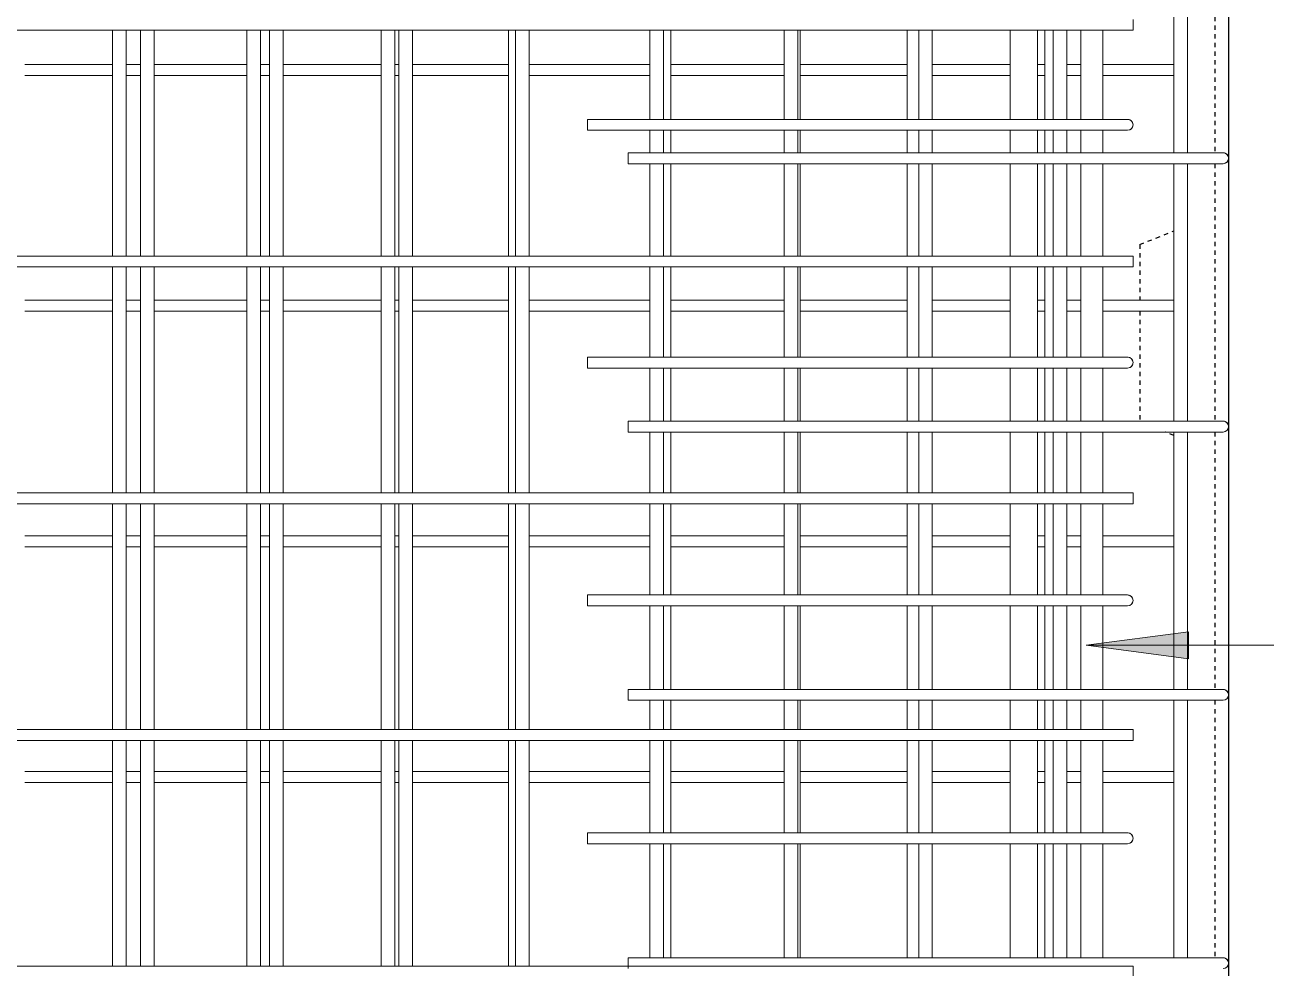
# Model space of a CAD drawing. Header units: millimetres. Extents: x -7118 to 5307, y -2677 to 10400.
# Drawn here: x -3404 to -2494, y 5412 to 6104 of the extents above; entities that cross this region are included whole.
import ezdxf

# ---------------------------------------------------------------- set-up
doc = ezdxf.new("R2010")
doc.units = ezdxf.units.MM
doc.linetypes.add('Dash', pattern=[6.36, 3.18, -3.18])
for name, color, linetype, lineweight in [('A-WALL', 113, 'Continuous', 25), ('A-WALL-HDLN', 110, 'Dash', 25), ('S-RBAR', 171, 'Continuous', 18), ('S-RBAR-IDEN', 171, 'Continuous', 9)]:
    doc.layers.add(name, color=color, linetype=linetype, lineweight=lineweight)

msp = doc.modelspace()

# ---------------------------------------------------------------- hatches: boundary and pattern name
at = {"layer": 'S-RBAR-IDEN'}
msp.add_hatch(color=256, dxfattribs=at).paths.add_polyline_path([(-2625.4559, 5648.64234), (-2550.4559, 5638.7684), (-2550.4559, 5658.51628)])

# ---------------------------------------------------------------- linework, layer by layer
at = {"layer": 'A-WALL'}
msp.add_line((-2521.19617, 6744), (-2521.19617, 4106), dxfattribs=at)
at = {"layer": 'A-WALL-HDLN'}
for p, q in [((-2531.19875, 6198.55556), (-2531.19875, 6009.77778)), ((-2531.19875, 6001.77778), (-2531.19875, 5813)), ((-2586.19617, 5942.5), (-2561.19617, 5952.5)), ((-2586.19617, 5942.5), (-2586.19617, 5901.73077)), ((-2586.19617, 5893.73077), (-2586.19617, 5813)), ((-2561.19617, 5802.5), (-2567.44617, 5805)), ((-2531.19875, 5805), (-2531.19875, 5616.22222)), ((-2531.19875, 5608.22222), (-2531.19875, 5419.44444))]:
    msp.add_line(p, q, dxfattribs=at)
at = {"layer": 'S-RBAR'}
for p, q in [((-2561.19617, 6009.77778), (-2561.19617, 6198.55556)), ((-2551.19617, 6009.77778), (-2551.19617, 6198.55556)), ((-2591.19617, 6099.63462), (-2591.19617, 6107.63462)), ((-4226.19617, 6099.63462), (-2591.19617, 6099.63462)), ((-3339.3557, 5934.03846), (-3339.3557, 6099.63462)), ((-3329.3557, 5934.03846), (-3329.3557, 6099.63462)), ((-3318.81779, 5934.03846), (-3318.81779, 6099.63462)), ((-3308.81779, 5934.03846), (-3308.81779, 6099.63462)), ((-3240.85084, 5934.03846), (-3240.85084, 6099.63462)), ((-3230.85084, 5934.03846), (-3230.85084, 6099.63462)), ((-3224.11509, 5934.03846), (-3224.11509, 6099.63462)), ((-3214.11509, 5934.03846), (-3214.11509, 6099.63462)), ((-3142.34599, 5934.03846), (-3142.34599, 6099.63462)), ((-3132.34599, 5934.03846), (-3132.34599, 6099.63462)), ((-3129.41239, 5934.03846), (-3129.41239, 6099.63462)), ((-3119.41239, 5934.03846), (-3119.41239, 6099.63462)), ((-3049.08468, 5934.03846), (-3049.08468, 6099.63462)), ((-3043.84113, 5934.03846), (-3043.84113, 6099.63462)), ((-3033.84113, 5934.03846), (-3033.84113, 6099.63462)), ((-2945.33627, 6034.29412), (-2945.33627, 6099.63462)), ((-2935.33627, 6034.29412), (-2935.33627, 6099.63462)), ((-2930.00698, 6034.29412), (-2930.00698, 6099.63462)), ((-2846.83141, 6034.29412), (-2846.83141, 6099.63462)), ((-2836.83141, 6034.29412), (-2836.83141, 6099.63462)), ((-2835.30428, 6034.29412), (-2835.30428, 6099.63462)), ((-2756.85157, 6034.29412), (-2756.85157, 6099.63462)), ((-2748.32656, 6034.29412), (-2748.32656, 6099.63462)), ((-2738.32656, 6034.29412), (-2738.32656, 6099.63462)), ((-2681.19617, 6034.29412), (-2681.19617, 6099.63462)), ((-2661.19617, 6034.29412), (-2661.19617, 6099.63462)), ((-2655.89887, 6034.29412), (-2655.89887, 6099.63462)), ((-2649.8217, 6034.29412), (-2649.8217, 6099.63462)), ((-2639.8217, 6034.29412), (-2639.8217, 6099.63462)), ((-2629.45036, 6034.29412), (-2629.45036, 6099.63462)), ((-2613.45036, 6034.29412), (-2613.45036, 6099.63462)), ((-3403.52049, 6074.55769), (-3339.3557, 6074.55769)), ((-3329.3557, 6074.55769), (-3318.81779, 6074.55769)), ((-3308.81779, 6074.55769), (-3240.85084, 6074.55769)), ((-3230.85084, 6074.55769), (-3224.11509, 6074.55769)), ((-3214.11509, 6074.55769), (-3142.34599, 6074.55769)), ((-3132.34599, 6074.55769), (-3129.41239, 6074.55769)), ((-3119.41239, 6074.55769), (-3049.08468, 6074.55769)), ((-3033.84113, 6074.55769), (-2945.33627, 6074.55769)), ((-2930.00698, 6074.55769), (-2846.83141, 6074.55769)), ((-2835.30428, 6074.55769), (-2756.85157, 6074.55769)), ((-2738.32656, 6074.55769), (-2681.19617, 6074.55769)), ((-2661.19617, 6074.55769), (-2655.89887, 6074.55769)), ((-2639.8217, 6074.55769), (-2629.45036, 6074.55769)), ((-2613.45036, 6074.55769), (-2561.19617, 6074.55769)), ((-3403.52049, 6066.55769), (-3339.3557, 6066.55769)), ((-3329.3557, 6066.55769), (-3318.81779, 6066.55769)), ((-3308.81779, 6066.55769), (-3240.85084, 6066.55769)), ((-3230.85084, 6066.55769), (-3224.11509, 6066.55769)), ((-3214.11509, 6066.55769), (-3142.34599, 6066.55769)), ((-3132.34599, 6066.55769), (-3129.41239, 6066.55769)), ((-3119.41239, 6066.55769), (-3049.08468, 6066.55769)), ((-3033.84113, 6066.55769), (-2945.33627, 6066.55769)), ((-2930.00698, 6066.55769), (-2846.83141, 6066.55769)), ((-2835.30428, 6066.55769), (-2756.85157, 6066.55769)), ((-2738.32656, 6066.55769), (-2681.19617, 6066.55769)), ((-2661.19617, 6066.55769), (-2655.89887, 6066.55769)), ((-2639.8217, 6066.55769), (-2629.45036, 6066.55769)), ((-2613.45036, 6066.55769), (-2561.19617, 6066.55769)), ((-2631.19617, 6034.29412), (-2991.19617, 6034.29412)), ((-2991.19617, 6034.29412), (-2991.19617, 6026.29412)), ((-2631.19617, 6034.29412), (-2595.19617, 6034.29412)), ((-2631.19617, 6026.29412), (-2991.19617, 6026.29412)), ((-2945.33627, 6009.77778), (-2945.33627, 6026.29412)), ((-2935.33627, 6009.77778), (-2935.33627, 6026.29412)), ((-2930.00698, 6009.77778), (-2930.00698, 6026.29412)), ((-2846.83141, 6009.77778), (-2846.83141, 6026.29412)), ((-2836.83141, 6009.77778), (-2836.83141, 6026.29412)), ((-2835.30428, 6009.77778), (-2835.30428, 6026.29412)), ((-2756.85157, 6009.77778), (-2756.85157, 6026.29412)), ((-2748.32656, 6009.77778), (-2748.32656, 6026.29412)), ((-2738.32656, 6009.77778), (-2738.32656, 6026.29412)), ((-2681.19617, 6009.77778), (-2681.19617, 6026.29412)), ((-2661.19617, 6009.77778), (-2661.19617, 6026.29412)), ((-2655.89887, 6009.77778), (-2655.89887, 6026.29412)), ((-2649.8217, 6009.77778), (-2649.8217, 6026.29412)), ((-2639.8217, 6009.77778), (-2639.8217, 6026.29412)), ((-2631.19617, 6026.29412), (-2595.19617, 6026.29412)), ((-2629.45036, 6009.77778), (-2629.45036, 6026.29412)), ((-2613.45036, 6009.77778), (-2613.45036, 6026.29412)), ((-2545.19617, 6009.77778), (-2961.19617, 6009.77778)), ((-2961.19617, 6009.77778), (-2961.19617, 6001.77778)), ((-2545.19617, 6009.77778), (-2525.19617, 6009.77778)), ((-2545.19617, 6001.77778), (-2961.19617, 6001.77778)), ((-2945.33627, 5934.03846), (-2945.33627, 6001.77778)), ((-2935.33627, 5934.03846), (-2935.33627, 6001.77778)), ((-2930.00698, 5934.03846), (-2930.00698, 6001.77778)), ((-2846.83141, 5934.03846), (-2846.83141, 6001.77778)), ((-2836.83141, 5934.03846), (-2836.83141, 6001.77778)), ((-2835.30428, 5934.03846), (-2835.30428, 6001.77778)), ((-2756.85157, 5934.03846), (-2756.85157, 6001.77778)), ((-2748.32656, 5934.03846), (-2748.32656, 6001.77778)), ((-2738.32656, 5934.03846), (-2738.32656, 6001.77778)), ((-2681.19617, 5934.03846), (-2681.19617, 6001.77778)), ((-2661.19617, 5934.03846), (-2661.19617, 6001.77778)), ((-2655.89887, 5934.03846), (-2655.89887, 6001.77778)), ((-2649.8217, 5934.03846), (-2649.8217, 6001.77778)), ((-2639.8217, 5934.03846), (-2639.8217, 6001.77778)), ((-2629.45036, 5934.03846), (-2629.45036, 6001.77778)), ((-2613.45036, 5934.03846), (-2613.45036, 6001.77778)), ((-2561.19617, 5813), (-2561.19617, 6001.77778)), ((-2551.19617, 5813), (-2551.19617, 6001.77778)), ((-2545.19617, 6001.77778), (-2525.19617, 6001.77778)), ((-4226.19617, 5934.03846), (-2591.19617, 5934.03846)), ((-2591.19617, 5926.03846), (-2591.19617, 5934.03846)), ((-4226.19617, 5926.03846), (-2591.19617, 5926.03846)), ((-3339.3557, 5760.44231), (-3339.3557, 5926.03846)), ((-3329.3557, 5760.44231), (-3329.3557, 5926.03846)), ((-3318.81779, 5760.44231), (-3318.81779, 5926.03846)), ((-3308.81779, 5760.44231), (-3308.81779, 5926.03846)), ((-3240.85084, 5760.44231), (-3240.85084, 5926.03846)), ((-3230.85084, 5760.44231), (-3230.85084, 5926.03846)), ((-3224.11509, 5760.44231), (-3224.11509, 5926.03846)), ((-3214.11509, 5760.44231), (-3214.11509, 5926.03846)), ((-3142.34599, 5760.44231), (-3142.34599, 5926.03846)), ((-3132.34599, 5760.44231), (-3132.34599, 5926.03846)), ((-3129.41239, 5760.44231), (-3129.41239, 5926.03846)), ((-3119.41239, 5760.44231), (-3119.41239, 5926.03846)), ((-3049.08468, 5760.44231), (-3049.08468, 5926.03846)), ((-3043.84113, 5760.44231), (-3043.84113, 5926.03846)), ((-3033.84113, 5760.44231), (-3033.84113, 5926.03846)), ((-2945.33627, 5859.88235), (-2945.33627, 5926.03846)), ((-2935.33627, 5859.88235), (-2935.33627, 5926.03846)), ((-2930.00698, 5859.88235), (-2930.00698, 5926.03846)), ((-2846.83141, 5859.88235), (-2846.83141, 5926.03846)), ((-2836.83141, 5859.88235), (-2836.83141, 5926.03846)), ((-2835.30428, 5859.88235), (-2835.30428, 5926.03846)), ((-2756.85157, 5859.88235), (-2756.85157, 5926.03846)), ((-2748.32656, 5859.88235), (-2748.32656, 5926.03846)), ((-2738.32656, 5859.88235), (-2738.32656, 5926.03846)), ((-2681.19617, 5859.88235), (-2681.19617, 5926.03846)), ((-2661.19617, 5859.88235), (-2661.19617, 5926.03846)), ((-2655.89887, 5859.88235), (-2655.89887, 5926.03846)), ((-2649.8217, 5859.88235), (-2649.8217, 5926.03846)), ((-2639.8217, 5859.88235), (-2639.8217, 5926.03846)), ((-2629.45036, 5859.88235), (-2629.45036, 5926.03846)), ((-2613.45036, 5859.88235), (-2613.45036, 5926.03846)), ((-3403.52049, 5901.73077), (-3339.3557, 5901.73077)), ((-3329.3557, 5901.73077), (-3318.81779, 5901.73077)), ((-3308.81779, 5901.73077), (-3240.85084, 5901.73077)), ((-3230.85084, 5901.73077), (-3224.11509, 5901.73077)), ((-3214.11509, 5901.73077), (-3142.34599, 5901.73077)), ((-3132.34599, 5901.73077), (-3129.41239, 5901.73077)), ((-3119.41239, 5901.73077), (-3049.08468, 5901.73077)), ((-3033.84113, 5901.73077), (-2945.33627, 5901.73077)), ((-2930.00698, 5901.73077), (-2846.83141, 5901.73077)), ((-2835.30428, 5901.73077), (-2756.85157, 5901.73077)), ((-2738.32656, 5901.73077), (-2681.19617, 5901.73077)), ((-2661.19617, 5901.73077), (-2655.89887, 5901.73077)), ((-2639.8217, 5901.73077), (-2629.45036, 5901.73077)), ((-2613.45036, 5901.73077), (-2561.19617, 5901.73077)), ((-3403.52049, 5893.73077), (-3339.3557, 5893.73077)), ((-3329.3557, 5893.73077), (-3318.81779, 5893.73077)), ((-3308.81779, 5893.73077), (-3240.85084, 5893.73077)), ((-3230.85084, 5893.73077), (-3224.11509, 5893.73077)), ((-3214.11509, 5893.73077), (-3142.34599, 5893.73077)), ((-3132.34599, 5893.73077), (-3129.41239, 5893.73077)), ((-3119.41239, 5893.73077), (-3049.08468, 5893.73077)), ((-3033.84113, 5893.73077), (-2945.33627, 5893.73077)), ((-2930.00698, 5893.73077), (-2846.83141, 5893.73077)), ((-2835.30428, 5893.73077), (-2756.85157, 5893.73077)), ((-2738.32656, 5893.73077), (-2681.19617, 5893.73077)), ((-2661.19617, 5893.73077), (-2655.89887, 5893.73077)), ((-2639.8217, 5893.73077), (-2629.45036, 5893.73077)), ((-2613.45036, 5893.73077), (-2561.19617, 5893.73077)), ((-2631.19617, 5859.88235), (-2991.19617, 5859.88235)), ((-2991.19617, 5859.88235), (-2991.19617, 5851.88235)), ((-2631.19617, 5859.88235), (-2595.19617, 5859.88235)), ((-2631.19617, 5851.88235), (-2991.19617, 5851.88235)), ((-2945.33627, 5813), (-2945.33627, 5851.88235)), ((-2935.33627, 5813), (-2935.33627, 5851.88235)), ((-2930.00698, 5813), (-2930.00698, 5851.88235)), ((-2846.83141, 5813), (-2846.83141, 5851.88235)), ((-2836.83141, 5813), (-2836.83141, 5851.88235)), ((-2835.30428, 5813), (-2835.30428, 5851.88235)), ((-2756.85157, 5813), (-2756.85157, 5851.88235)), ((-2748.32656, 5813), (-2748.32656, 5851.88235)), ((-2738.32656, 5813), (-2738.32656, 5851.88235)), ((-2681.19617, 5813), (-2681.19617, 5851.88235)), ((-2661.19617, 5813), (-2661.19617, 5851.88235)), ((-2655.89887, 5813), (-2655.89887, 5851.88235)), ((-2649.8217, 5813), (-2649.8217, 5851.88235)), ((-2639.8217, 5813), (-2639.8217, 5851.88235)), ((-2631.19617, 5851.88235), (-2595.19617, 5851.88235)), ((-2629.45036, 5813), (-2629.45036, 5851.88235)), ((-2613.45036, 5813), (-2613.45036, 5851.88235)), ((-2545.19617, 5813), (-2961.19617, 5813)), ((-2961.19617, 5813), (-2961.19617, 5805)), ((-2545.19617, 5813), (-2525.19617, 5813)), ((-2545.19617, 5805), (-2961.19617, 5805)), ((-2945.33627, 5760.44231), (-2945.33627, 5805)), ((-2935.33627, 5760.44231), (-2935.33627, 5805)), ((-2930.00698, 5760.44231), (-2930.00698, 5805)), ((-2846.83141, 5760.44231), (-2846.83141, 5805)), ((-2836.83141, 5760.44231), (-2836.83141, 5805)), ((-2835.30428, 5760.44231), (-2835.30428, 5805)), ((-2756.85157, 5760.44231), (-2756.85157, 5805)), ((-2748.32656, 5760.44231), (-2748.32656, 5805)), ((-2738.32656, 5760.44231), (-2738.32656, 5805)), ((-2681.19617, 5760.44231), (-2681.19617, 5805)), ((-2661.19617, 5760.44231), (-2661.19617, 5805)), ((-2655.89887, 5760.44231), (-2655.89887, 5805)), ((-2649.8217, 5760.44231), (-2649.8217, 5805)), ((-2639.8217, 5760.44231), (-2639.8217, 5805)), ((-2629.45036, 5760.44231), (-2629.45036, 5805)), ((-2613.45036, 5760.44231), (-2613.45036, 5805)), ((-2561.19617, 5616.22222), (-2561.19617, 5805)), ((-2551.19617, 5616.22222), (-2551.19617, 5805)), ((-2545.19617, 5805), (-2525.19617, 5805)), ((-4226.19617, 5760.44231), (-2591.19617, 5760.44231)), ((-2591.19617, 5752.44231), (-2591.19617, 5760.44231)), ((-4226.19617, 5752.44231), (-2591.19617, 5752.44231)), ((-3339.3557, 5586.84615), (-3339.3557, 5752.44231)), ((-3329.3557, 5586.84615), (-3329.3557, 5752.44231)), ((-3318.81779, 5586.84615), (-3318.81779, 5752.44231)), ((-3308.81779, 5586.84615), (-3308.81779, 5752.44231)), ((-3240.85084, 5586.84615), (-3240.85084, 5752.44231)), ((-3230.85084, 5586.84615), (-3230.85084, 5752.44231)), ((-3224.11509, 5586.84615), (-3224.11509, 5752.44231)), ((-3214.11509, 5586.84615), (-3214.11509, 5752.44231)), ((-3142.34599, 5586.84615), (-3142.34599, 5752.44231)), ((-3132.34599, 5586.84615), (-3132.34599, 5752.44231)), ((-3129.41239, 5586.84615), (-3129.41239, 5752.44231)), ((-3119.41239, 5586.84615), (-3119.41239, 5752.44231)), ((-3049.08468, 5586.84615), (-3049.08468, 5752.44231)), ((-3043.84113, 5586.84615), (-3043.84113, 5752.44231)), ((-3033.84113, 5586.84615), (-3033.84113, 5752.44231)), ((-2945.33627, 5685.47059), (-2945.33627, 5752.44231)), ((-2935.33627, 5685.47059), (-2935.33627, 5752.44231)), ((-2930.00698, 5685.47059), (-2930.00698, 5752.44231)), ((-2846.83141, 5685.47059), (-2846.83141, 5752.44231)), ((-2836.83141, 5685.47059), (-2836.83141, 5752.44231)), ((-2835.30428, 5685.47059), (-2835.30428, 5752.44231)), ((-2756.85157, 5685.47059), (-2756.85157, 5752.44231)), ((-2748.32656, 5685.47059), (-2748.32656, 5752.44231)), ((-2738.32656, 5685.47059), (-2738.32656, 5752.44231)), ((-2681.19617, 5685.47059), (-2681.19617, 5752.44231)), ((-2661.19617, 5685.47059), (-2661.19617, 5752.44231)), ((-2655.89887, 5685.47059), (-2655.89887, 5752.44231)), ((-2649.8217, 5685.47059), (-2649.8217, 5752.44231)), ((-2639.8217, 5685.47059), (-2639.8217, 5752.44231)), ((-2629.45036, 5685.47059), (-2629.45036, 5752.44231)), ((-2613.45036, 5685.47059), (-2613.45036, 5752.44231)), ((-3403.52049, 5728.90385), (-3339.3557, 5728.90385)), ((-3329.3557, 5728.90385), (-3318.81779, 5728.90385)), ((-3308.81779, 5728.90385), (-3240.85084, 5728.90385)), ((-3230.85084, 5728.90385), (-3224.11509, 5728.90385)), ((-3214.11509, 5728.90385), (-3142.34599, 5728.90385)), ((-3132.34599, 5728.90385), (-3129.41239, 5728.90385)), ((-3119.41239, 5728.90385), (-3049.08468, 5728.90385)), ((-3033.84113, 5728.90385), (-2945.33627, 5728.90385)), ((-2930.00698, 5728.90385), (-2846.83141, 5728.90385)), ((-2835.30428, 5728.90385), (-2756.85157, 5728.90385)), ((-2738.32656, 5728.90385), (-2681.19617, 5728.90385)), ((-2661.19617, 5728.90385), (-2655.89887, 5728.90385)), ((-2639.8217, 5728.90385), (-2629.45036, 5728.90385)), ((-2613.45036, 5728.90385), (-2561.19617, 5728.90385)), ((-3403.52049, 5720.90385), (-3339.3557, 5720.90385)), ((-3329.3557, 5720.90385), (-3318.81779, 5720.90385)), ((-3308.81779, 5720.90385), (-3240.85084, 5720.90385)), ((-3230.85084, 5720.90385), (-3224.11509, 5720.90385)), ((-3214.11509, 5720.90385), (-3142.34599, 5720.90385)), ((-3132.34599, 5720.90385), (-3129.41239, 5720.90385)), ((-3119.41239, 5720.90385), (-3049.08468, 5720.90385)), ((-3033.84113, 5720.90385), (-2945.33627, 5720.90385)), ((-2930.00698, 5720.90385), (-2846.83141, 5720.90385)), ((-2835.30428, 5720.90385), (-2756.85157, 5720.90385)), ((-2738.32656, 5720.90385), (-2681.19617, 5720.90385)), ((-2661.19617, 5720.90385), (-2655.89887, 5720.90385)), ((-2639.8217, 5720.90385), (-2629.45036, 5720.90385)), ((-2613.45036, 5720.90385), (-2561.19617, 5720.90385)), ((-2631.19617, 5685.47059), (-2991.19617, 5685.47059)), ((-2991.19617, 5685.47059), (-2991.19617, 5677.47059)), ((-2631.19617, 5685.47059), (-2595.19617, 5685.47059)), ((-2631.19617, 5677.47059), (-2991.19617, 5677.47059)), ((-2945.33627, 5616.22222), (-2945.33627, 5677.47059)), ((-2935.33627, 5616.22222), (-2935.33627, 5677.47059)), ((-2930.00698, 5616.22222), (-2930.00698, 5677.47059)), ((-2846.83141, 5616.22222), (-2846.83141, 5677.47059)), ((-2836.83141, 5616.22222), (-2836.83141, 5677.47059)), ((-2835.30428, 5616.22222), (-2835.30428, 5677.47059)), ((-2756.85157, 5616.22222), (-2756.85157, 5677.47059)), ((-2748.32656, 5616.22222), (-2748.32656, 5677.47059)), ((-2738.32656, 5616.22222), (-2738.32656, 5677.47059)), ((-2681.19617, 5616.22222), (-2681.19617, 5677.47059)), ((-2661.19617, 5616.22222), (-2661.19617, 5677.47059)), ((-2655.89887, 5616.22222), (-2655.89887, 5677.47059)), ((-2649.8217, 5616.22222), (-2649.8217, 5677.47059)), ((-2639.8217, 5616.22222), (-2639.8217, 5677.47059)), ((-2631.19617, 5677.47059), (-2595.19617, 5677.47059)), ((-2629.45036, 5616.22222), (-2629.45036, 5677.47059)), ((-2613.45036, 5616.22222), (-2613.45036, 5677.47059)), ((-2545.19617, 5616.22222), (-2961.19617, 5616.22222)), ((-2961.19617, 5616.22222), (-2961.19617, 5608.22222)), ((-2545.19617, 5616.22222), (-2525.19617, 5616.22222)), ((-2545.19617, 5608.22222), (-2961.19617, 5608.22222)), ((-2945.33627, 5586.84615), (-2945.33627, 5608.22222)), ((-2935.33627, 5586.84615), (-2935.33627, 5608.22222)), ((-2930.00698, 5586.84615), (-2930.00698, 5608.22222)), ((-2846.83141, 5586.84615), (-2846.83141, 5608.22222)), ((-2836.83141, 5586.84615), (-2836.83141, 5608.22222)), ((-2835.30428, 5586.84615), (-2835.30428, 5608.22222)), ((-2756.85157, 5586.84615), (-2756.85157, 5608.22222)), ((-2748.32656, 5586.84615), (-2748.32656, 5608.22222)), ((-2738.32656, 5586.84615), (-2738.32656, 5608.22222)), ((-2681.19617, 5586.84615), (-2681.19617, 5608.22222)), ((-2661.19617, 5586.84615), (-2661.19617, 5608.22222)), ((-2655.89887, 5586.84615), (-2655.89887, 5608.22222)), ((-2649.8217, 5586.84615), (-2649.8217, 5608.22222)), ((-2639.8217, 5586.84615), (-2639.8217, 5608.22222)), ((-2629.45036, 5586.84615), (-2629.45036, 5608.22222)), ((-2613.45036, 5586.84615), (-2613.45036, 5608.22222)), ((-2561.19617, 5419.44444), (-2561.19617, 5608.22222)), ((-2551.19617, 5419.44444), (-2551.19617, 5608.22222)), ((-2545.19617, 5608.22222), (-2525.19617, 5608.22222)), ((-4226.19617, 5586.84615), (-2591.19617, 5586.84615)), ((-2591.19617, 5578.84615), (-2591.19617, 5586.84615)), ((-4226.19617, 5578.84615), (-2591.19617, 5578.84615)), ((-3339.3557, 5413.25), (-3339.3557, 5578.84615)), ((-3329.3557, 5413.25), (-3329.3557, 5578.84615)), ((-3318.81779, 5413.25), (-3318.81779, 5578.84615)), ((-3308.81779, 5413.25), (-3308.81779, 5578.84615)), ((-3240.85084, 5413.25), (-3240.85084, 5578.84615)), ((-3230.85084, 5413.25), (-3230.85084, 5578.84615)), ((-3224.11509, 5413.25), (-3224.11509, 5578.84615)), ((-3214.11509, 5413.25), (-3214.11509, 5578.84615)), ((-3142.34599, 5413.25), (-3142.34599, 5578.84615)), ((-3132.34599, 5413.25), (-3132.34599, 5578.84615)), ((-3129.41239, 5413.25), (-3129.41239, 5578.84615)), ((-3119.41239, 5413.25), (-3119.41239, 5578.84615)), ((-3049.08468, 5413.25), (-3049.08468, 5578.84615)), ((-3043.84113, 5413.25), (-3043.84113, 5578.84615)), ((-3033.84113, 5413.25), (-3033.84113, 5578.84615)), ((-2945.33627, 5511.05882), (-2945.33627, 5578.84615)), ((-2935.33627, 5511.05882), (-2935.33627, 5578.84615)), ((-2930.00698, 5511.05882), (-2930.00698, 5578.84615)), ((-2846.83141, 5511.05882), (-2846.83141, 5578.84615)), ((-2836.83141, 5511.05882), (-2836.83141, 5578.84615)), ((-2835.30428, 5511.05882), (-2835.30428, 5578.84615)), ((-2756.85157, 5511.05882), (-2756.85157, 5578.84615)), ((-2748.32656, 5511.05882), (-2748.32656, 5578.84615)), ((-2738.32656, 5511.05882), (-2738.32656, 5578.84615)), ((-2681.19617, 5511.05882), (-2681.19617, 5578.84615)), ((-2661.19617, 5511.05882), (-2661.19617, 5578.84615)), ((-2655.89887, 5511.05882), (-2655.89887, 5578.84615)), ((-2649.8217, 5511.05882), (-2649.8217, 5578.84615)), ((-2639.8217, 5511.05882), (-2639.8217, 5578.84615)), ((-2629.45036, 5511.05882), (-2629.45036, 5578.84615)), ((-2613.45036, 5511.05882), (-2613.45036, 5578.84615)), ((-3403.52049, 5556.07692), (-3339.3557, 5556.07692)), ((-3329.3557, 5556.07692), (-3318.81779, 5556.07692)), ((-3308.81779, 5556.07692), (-3240.85084, 5556.07692)), ((-3230.85084, 5556.07692), (-3224.11509, 5556.07692)), ((-3214.11509, 5556.07692), (-3142.34599, 5556.07692)), ((-3132.34599, 5556.07692), (-3129.41239, 5556.07692)), ((-3119.41239, 5556.07692), (-3049.08468, 5556.07692)), ((-3033.84113, 5556.07692), (-2945.33627, 5556.07692)), ((-2930.00698, 5556.07692), (-2846.83141, 5556.07692)), ((-2835.30428, 5556.07692), (-2756.85157, 5556.07692)), ((-2738.32656, 5556.07692), (-2681.19617, 5556.07692)), ((-2661.19617, 5556.07692), (-2655.89887, 5556.07692)), ((-2639.8217, 5556.07692), (-2629.45036, 5556.07692)), ((-2613.45036, 5556.07692), (-2561.19617, 5556.07692)), ((-3403.52049, 5548.07692), (-3339.3557, 5548.07692)), ((-3329.3557, 5548.07692), (-3318.81779, 5548.07692)), ((-3308.81779, 5548.07692), (-3240.85084, 5548.07692)), ((-3230.85084, 5548.07692), (-3224.11509, 5548.07692)), ((-3214.11509, 5548.07692), (-3142.34599, 5548.07692)), ((-3132.34599, 5548.07692), (-3129.41239, 5548.07692)), ((-3119.41239, 5548.07692), (-3049.08468, 5548.07692)), ((-3033.84113, 5548.07692), (-2945.33627, 5548.07692)), ((-2930.00698, 5548.07692), (-2846.83141, 5548.07692)), ((-2835.30428, 5548.07692), (-2756.85157, 5548.07692)), ((-2738.32656, 5548.07692), (-2681.19617, 5548.07692)), ((-2661.19617, 5548.07692), (-2655.89887, 5548.07692)), ((-2639.8217, 5548.07692), (-2629.45036, 5548.07692)), ((-2613.45036, 5548.07692), (-2561.19617, 5548.07692)), ((-2631.19617, 5511.05882), (-2991.19617, 5511.05882)), ((-2991.19617, 5511.05882), (-2991.19617, 5503.05882)), ((-2631.19617, 5511.05882), (-2595.19617, 5511.05882)), ((-2631.19617, 5503.05882), (-2991.19617, 5503.05882)), ((-2945.33627, 5419.44444), (-2945.33627, 5503.05882)), ((-2935.33627, 5419.44444), (-2935.33627, 5503.05882)), ((-2930.00698, 5419.44444), (-2930.00698, 5503.05882)), ((-2846.83141, 5419.44444), (-2846.83141, 5503.05882)), ((-2836.83141, 5419.44444), (-2836.83141, 5503.05882)), ((-2835.30428, 5419.44444), (-2835.30428, 5503.05882)), ((-2756.85157, 5419.44444), (-2756.85157, 5503.05882)), ((-2748.32656, 5419.44444), (-2748.32656, 5503.05882)), ((-2738.32656, 5419.44444), (-2738.32656, 5503.05882)), ((-2681.19617, 5419.44444), (-2681.19617, 5503.05882)), ((-2661.19617, 5419.44444), (-2661.19617, 5503.05882)), ((-2655.89887, 5419.44444), (-2655.89887, 5503.05882)), ((-2649.8217, 5419.44444), (-2649.8217, 5503.05882)), ((-2639.8217, 5419.44444), (-2639.8217, 5503.05882)), ((-2631.19617, 5503.05882), (-2595.19617, 5503.05882)), ((-2629.45036, 5419.44444), (-2629.45036, 5503.05882)), ((-2613.45036, 5419.44444), (-2613.45036, 5503.05882)), ((-2545.19617, 5419.44444), (-2961.19617, 5419.44444)), ((-2961.19617, 5419.44444), (-2961.19617, 5411.44444)), ((-2545.19617, 5419.44444), (-2525.19617, 5419.44444)), ((-4226.19617, 5413.25), (-2591.19617, 5413.25)), ((-2591.19617, 5405.25), (-2591.19617, 5413.25))]:
    msp.add_line(p, q, dxfattribs=at)
for centre, start, end in [((-2595.19617, 6030.29412), 75, 90), ((-2595.19617, 6030.29412), 270, 90), ((-2595.19617, 6030.29412), 15, 60), ((-2595.19617, 6030.29412), 300, 345), ((-2525.19617, 6005.77778), 75, 90), ((-2525.19617, 6005.77778), 270, 90), ((-2525.19617, 6005.77778), 15, 60), ((-2525.19617, 6005.77778), 300, 345), ((-2595.19617, 5855.88235), 75, 90), ((-2595.19617, 5855.88235), 270, 90), ((-2595.19617, 5855.88235), 15, 60), ((-2595.19617, 5855.88235), 300, 345), ((-2525.19617, 5809), 75, 90), ((-2525.19617, 5809), 270, 90), ((-2525.19617, 5809), 15, 60), ((-2525.19617, 5809), 300, 345), ((-2595.19617, 5681.47059), 75, 90), ((-2595.19617, 5681.47059), 270, 90), ((-2595.19617, 5681.47059), 15, 60), ((-2595.19617, 5681.47059), 300, 345), ((-2525.19617, 5612.22222), 75, 90), ((-2525.19617, 5612.22222), 270, 90), ((-2525.19617, 5612.22222), 15, 60), ((-2525.19617, 5612.22222), 300, 345), ((-2595.19617, 5507.05882), 75, 90), ((-2595.19617, 5507.05882), 270, 90), ((-2595.19617, 5507.05882), 15, 60), ((-2595.19617, 5507.05882), 300, 345), ((-2525.19617, 5415.44444), 75, 90), ((-2525.19617, 5415.44444), 270, 90), ((-2525.19617, 5415.44444), 15, 60), ((-2525.19617, 5415.44444), 300, 345)]:
    msp.add_arc(centre, 4, start, end, dxfattribs=at)
at = {"layer": 'S-RBAR-IDEN'}
for p, q in [((-2550.4559, 5658.51628), (-2625.4559, 5648.64234)), ((-2550.4559, 5638.7684), (-2550.4559, 5658.51628)), ((-2625.4559, 5648.64234), (-2550.4559, 5638.7684)), ((-2625.4559, 5648.64234), (-1801.60473, 5648.64234))]:
    msp.add_line(p, q, dxfattribs=at)

doc.saveas('drawing.dxf')
